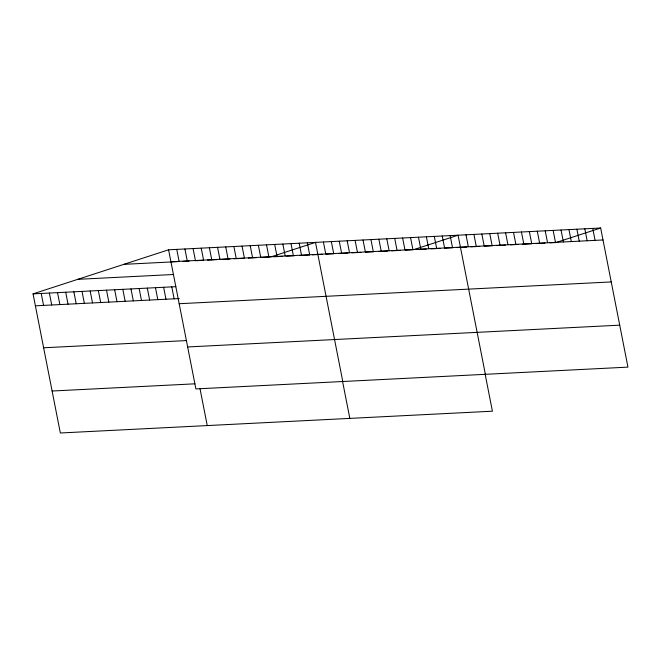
<?xml version="1.0" encoding="UTF-8"?>
<svg xmlns="http://www.w3.org/2000/svg" width="661" height="661" viewBox="0 0 661 661"><rect width="100%" height="100%" fill="white"/><g stroke="black" fill="none" stroke-linecap="round" stroke-linejoin="round"><path stroke-width="0.99" d="M485.108 374.002L492.412 411.2L60.341 432.988L33.05 293.872L168.588 249.8L600.659 228.012L627.95 367.128L195.887 388.916L168.588 249.8M270.762 256.939L315.495 242.397L342.786 381.513M414.282 249.445L458.073 235.2L485.372 374.324M600.659 228.012L555.926 242.554L549.985 242.851M170.935 261.756L602.997 239.968M123.863 264.342L177.933 261.616M183.031 261.359L189.153 261.054M195.276 260.748L203.431 260.335M207.513 260.128L216.701 259.666M221.799 259.409L229.962 258.996M234.035 258.79L243.223 258.327M248.321 258.071L256.485 257.658M260.566 257.451L269.746 256.989M273.737 256.79L282.644 256.336M286.61 256.137L294.525 255.741M299.483 255.485L309.381 254.989M312.347 254.84L322.254 254.336M326.212 254.138L334.135 253.741M339.085 253.494L348 253.039M351.958 252.841L360.865 252.395M365.822 252.147L373.738 251.742M378.695 251.494L387.602 251.048M391.56 250.841L400.475 250.395M405.424 250.147L413.348 249.742M417.306 249.544L426.221 249.098M431.17 248.85L440.077 248.396M445.035 248.148L452.95 247.751M456.916 247.553L466.815 247.049M470.772 246.85L479.688 246.404M484.637 246.148L492.561 245.752M496.518 245.553L505.434 245.099M510.383 244.851L518.298 244.454M522.264 244.256L532.163 243.752M536.129 243.554L545.036 243.108M77.775 279.33L173.669 274.489M33.05 293.872L175.876 286.667M35.397 305.82L179.238 298.565M179.172 303.721L611.235 281.933M43.626 347.785L186.452 340.58M187.65 346.959L619.721 325.162M52.112 391.023L194.929 383.818M592.735 228.417L595.082 240.364M584.811 228.813L587.158 240.761M576.896 229.21L579.234 241.166M568.972 229.615L571.319 241.562M561.049 230.011L563.395 241.959M553.133 230.408L555.471 242.364M545.209 230.813L547.556 242.761M537.286 231.21L539.632 243.165M529.362 231.606L531.708 243.562M521.446 232.011L523.793 243.959M513.523 232.408L515.869 244.363M505.599 232.804L507.945 244.76M497.683 233.209L500.022 245.157M489.76 233.606L492.106 245.561M481.836 234.002L484.183 245.958M473.92 234.407L476.259 246.355M465.997 234.804L468.343 246.76M450.158 235.605L452.496 247.553M442.234 236.002L444.58 247.958M434.31 236.407L436.657 248.354M426.386 236.803L428.733 248.751M418.471 237.2L420.817 249.156M410.547 237.605L412.894 249.552M402.623 238.001L404.97 249.949M394.708 238.398L397.046 250.354M386.784 238.803L389.131 250.75M378.86 239.199L381.207 251.155M370.945 239.596L373.283 251.552M363.021 240.001L365.368 251.948M355.097 240.397L357.444 252.353M347.182 240.794L349.52 252.75M339.258 241.199L341.605 253.146M331.335 241.595L333.681 253.551M323.411 241.992L325.757 253.948M342.53 381.19L349.826 418.388M307.332 242.81L309.679 254.758M299.169 243.215L301.515 255.171M291.014 243.628L293.352 255.584M282.85 244.041L285.197 255.997M274.687 244.454L277.033 256.402M266.523 244.867L268.87 256.815M258.368 245.272L260.707 257.228M250.205 245.685L252.552 257.641M242.042 246.099L244.388 258.054M233.878 246.512L236.225 258.459M225.723 246.925L228.062 258.872M217.56 247.338L219.906 259.286M209.397 247.743L211.743 259.699M201.233 248.156L203.58 260.112M193.078 248.569L195.416 260.517M184.915 248.982L187.261 260.93M176.751 249.395L179.098 261.343M199.944 388.379L207.248 425.577M171.794 286.874L174.132 298.822M163.631 287.287L165.977 299.235M155.467 287.692L157.814 299.648M147.304 288.105L149.65 300.061M139.149 288.518L141.487 300.474M130.985 288.931L133.332 300.879M122.822 289.344L125.169 301.292M114.659 289.758L117.005 301.705M106.504 290.162L108.842 302.118M98.34 290.576L100.687 302.531M90.177 290.989L92.523 302.945M82.014 291.402L84.36 303.349M73.858 291.815L76.205 303.763M65.695 292.22L68.042 304.176M57.532 292.633L59.878 304.589M49.368 293.046L51.715 305.002M41.213 293.459L43.56 305.407"/></g></svg>
